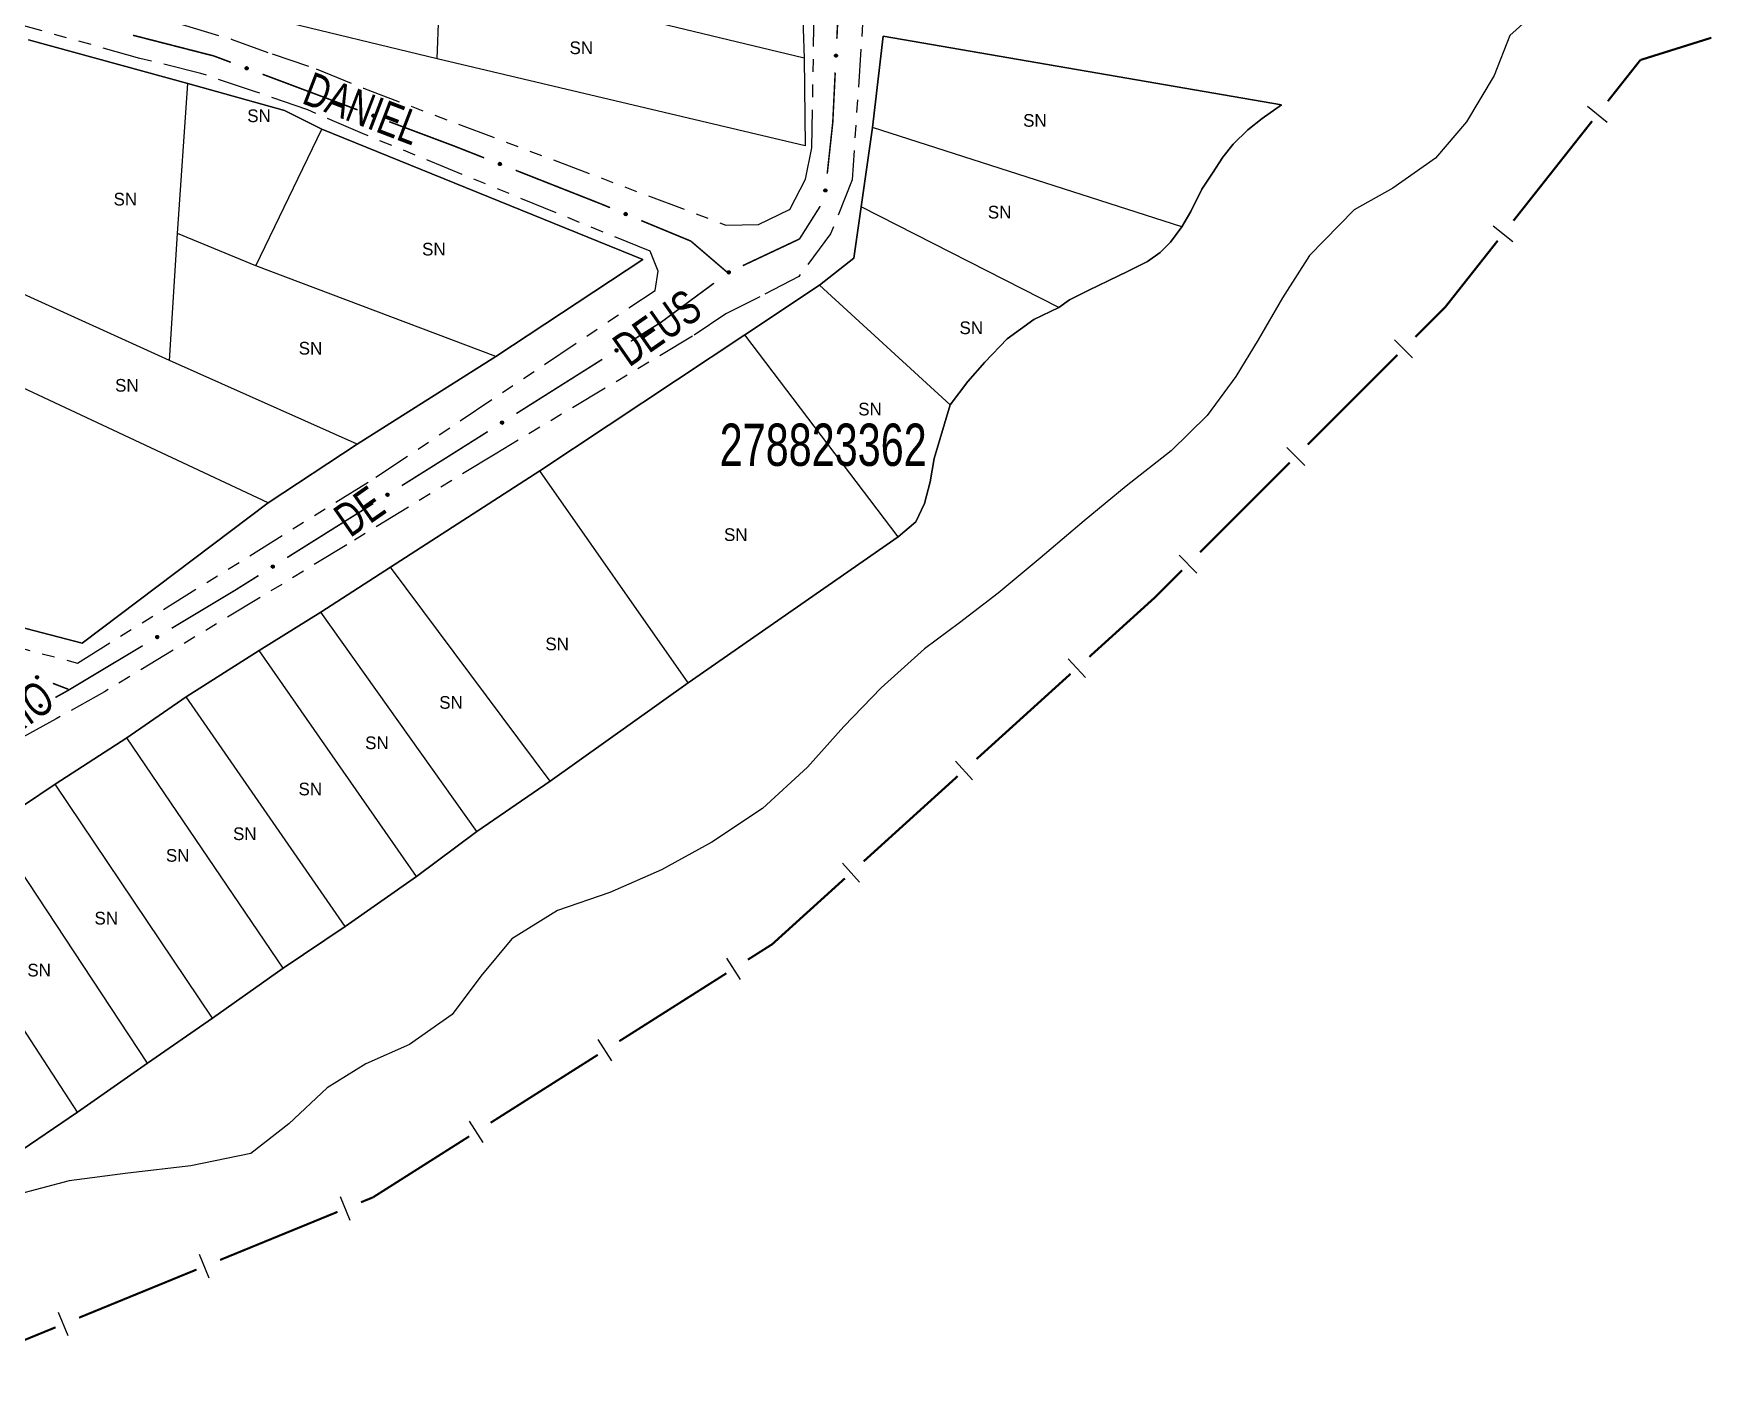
# Model space of a CAD drawing. Extents: x 205454 to 206599, y 4874260 to 4875179.
# Drawn here: x 206193.6 to 206392, y 4874532 to 4874690.7 of the extents above; entities that cross this region are included whole.
import ezdxf
from ezdxf.enums import TextEntityAlignment as Align

# ---------------------------------------------------------------- set-up
doc = ezdxf.new("R2010")
doc.units = 0
doc.header["$LTSCALE"] = 1.5
doc.header["$MEASUREMENT"] = 0
doc.linetypes.add('TRACO_25', pattern=[8, 3, -1, 1, -1, 1, -1])
for name, color, linetype in [('CD_MALHA_LOTES', 7, 'CONTINUOUS'), ('CD_TXT_QUADRA', 255, 'CONTINUOUS'), ('HD-CURSO-PERENE', 170, 'CONTINUOUS'), ('LM-LIM-SETORES-BAIRROS', 250, 'CONTINUOUS'), ('RU-QUADRA', 210, 'CONTINUOUS'), ('SV-EIXO-RUA-N-PAV', 6, 'CONTINUOUS'), ('SV-RUA-NAO-PAV', 7, 'CONTINUOUS'), ('SV-TXT-RUA-N-PAV', 7, 'CONTINUOUS'), ('Th_NmrPort', 7, 'CONTINUOUS')]:
    doc.layers.add(name, color=color, linetype=linetype)
doc.styles.add('ARIAL', font='ARIAL.SHX')

msp = doc.modelspace()

# ---------------------------------------------------------------- linework, layer by layer
at = {"layer": 'CD_MALHA_LOTES', "linetype": 'Continuous', "flags": 128}
for points in [[(206241.250338, 4874687.734197), (206241.640323, 4874698.173784)], [(206284.628623, 4874687.794195), (206241.640323, 4874698.173784)], [(206284.268637, 4874698.263781), (206284.628623, 4874687.794195)], [(206241.250338, 4874687.734197), (206221.691112, 4874692.47401)], [(206192.978279, 4874689.978943), (206211.789266, 4874684.808672)], [(206292.711533, 4874679.62332), (206293.992373, 4874690.391867)], [(206293.992373, 4874690.391867), (206341.051398, 4874682.279878)], [(206284.748618, 4874677.444604), (206241.250338, 4874687.734197)], [(206284.628623, 4874687.794195), (206284.748618, 4874677.444604)], [(206210.579202, 4874667.097743), (206211.789266, 4874684.808672)], [(206211.789266, 4874684.808672), (206223.229865, 4874681.618504), (206227.630096, 4874679.418389)], [(206341.051398, 4874682.279878), (206338.774349, 4874680.666968), (206337.066562, 4874679.338689), (206335.358774, 4874677.630902), (206334.125373, 4874676.112869), (206332.891971, 4874674.215327), (206331.658569, 4874672.317786), (206330.33029, 4874669.661228), (206329.286642, 4874667.858564)], [(206219.819687, 4874663.247541), (206227.630096, 4874679.418389)], [(206227.630096, 4874679.418389), (206265.582086, 4874664.017582)], [(206291.383254, 4874670.23049), (206292.711533, 4874679.62332)], [(206329.286642, 4874667.858564), (206292.711533, 4874679.62332)], [(206290.52936, 4874664.158358), (206291.383254, 4874670.23049)], [(206314.723012, 4874658.323418), (206291.383254, 4874670.23049)], [(206209.644153, 4874652.081956), (206210.579202, 4874667.097743)], [(206219.819687, 4874663.247541), (206210.579202, 4874667.097743)], [(206329.286642, 4874667.858564), (206327.958363, 4874666.055899), (206326.724961, 4874664.822498), (206325.206928, 4874663.77885), (206322.929879, 4874662.640325), (206320.557952, 4874661.5018), (206318.280902, 4874660.363275), (206316.003853, 4874659.224751), (206314.723012, 4874658.323418)], [(206248.201175, 4874652.521979), (206219.819687, 4874663.247541)], [(206265.582086, 4874664.017582), (206248.201175, 4874652.521979)], [(206286.449646, 4874660.979976), (206290.52936, 4874664.158358)], [(206277.626079, 4874655.097598), (206286.449646, 4874660.979976)], [(206301.914608, 4874646.843293), (206286.449646, 4874660.979976)], [(206209.644153, 4874652.081956), (206192.373248, 4874659.892365)], [(206314.723012, 4874658.323418), (206311.781823, 4874656.900262), (206308.65088, 4874654.623213), (206305.994322, 4874651.871778), (206304.001904, 4874649.594728), (206301.914608, 4874646.843293)], [(206253.384988, 4874639.015935), (206277.626079, 4874655.097598)], [(206295.747599, 4874631.236016), (206277.626079, 4874655.097598)], [(206248.201175, 4874652.521979), (206231.810315, 4874642.181437)], [(206221.304764, 4874635.251073), (206186.542942, 4874651.531927)], [(206231.810315, 4874642.181437), (206209.644153, 4874652.081956)], [(206301.914608, 4874646.843293), (206300.017067, 4874640.48653), (206299.542682, 4874637.735095), (206298.878542, 4874635.173414), (206297.834894, 4874632.991242), (206295.747599, 4874631.236016)], [(206231.810315, 4874642.181437), (206221.304764, 4874635.251073)], [(206235.737854, 4874627.630687), (206253.384988, 4874639.015935)], [(206270.937246, 4874613.96839), (206253.384988, 4874639.015935)], [(206221.304764, 4874635.251073), (206199.303611, 4874618.640202)], [(206199.303611, 4874618.640202), (206149.044118, 4874631.727467)], [(206295.747599, 4874631.236016), (206270.937246, 4874613.96839)], [(206227.530988, 4874622.317571), (206235.737854, 4874627.630687)], [(206254.61839, 4874602.345949), (206235.737854, 4874627.630687)], [(206220.225453, 4874617.763472), (206227.530988, 4874622.317571)], [(206245.937139, 4874596.368694), (206227.530988, 4874622.317571)], [(206211.59164, 4874612.308041), (206220.225453, 4874617.763472)], [(206238.821359, 4874591.055578), (206220.225453, 4874617.763472)], [(206270.937246, 4874613.96839), (206254.61839, 4874602.345949)], [(206204.570737, 4874607.46931), (206211.59164, 4874612.308041)], [(206230.3773, 4874585.1732), (206211.59164, 4874612.308041)], [(206196.126678, 4874601.966441), (206204.570737, 4874607.46931)], [(206223.071765, 4874580.239592), (206204.570737, 4874607.46931)], [(206188.583952, 4874596.937956), (206196.126678, 4874601.966441)], [(206214.722584, 4874574.309776), (206196.126678, 4874601.966441)], [(206254.61839, 4874602.345949), (206245.937139, 4874596.368694)], [(206207.037541, 4874568.99666), (206188.583952, 4874596.937956)], [(206245.937139, 4874596.368694), (206238.821359, 4874591.055578)], [(206198.735798, 4874563.209159), (206180.329647, 4874591.529963)], [(206238.821359, 4874591.055578), (206230.3773, 4874585.1732)], [(206230.3773, 4874585.1732), (206223.071765, 4874580.239592)], [(206223.071765, 4874580.239592), (206214.722584, 4874574.309776)], [(206214.722584, 4874574.309776), (206207.037541, 4874568.99666)], [(206207.037541, 4874568.99666), (206198.735798, 4874563.209159)], [(206198.735798, 4874563.209159), (206191.240509, 4874558.085797)]]:
    msp.add_lwpolyline(points, dxfattribs=at)
at = {"layer": 'HD-CURSO-PERENE', "linetype": 'Continuous'}
msp.add_polyline3d([(206372.965752, 4874694.941822, 2.554287), (206368.038081, 4874690.471686, 2.554287), (206366.195575, 4874685.770477, 2.554287), (206362.909363, 4874680.264907, 2.554287), (206359.246244, 4874675.971641, 2.554287), (206354.231668, 4874672.421188, 2.554287), (206349.666626, 4874669.876583, 2.554287), (206344.354581, 4874664.47128, 2.554287), (206341.189611, 4874659.48247, 2.554287), (206338.288577, 4874654.520851, 2.554287), (206335.654482, 4874650.185146, 2.554287), (206332.280632, 4874645.559353, 2.554287), (206328.037, 4874641.38829, 2.554287), (206322.691936, 4874637.229032, 2.554287), (206317.754893, 4874633.118329, 2.554287), (206312.548496, 4874628.685135, 2.554287), (206307.579386, 4874624.567025, 2.554287), (206302.988353, 4874621.040896, 2.554287), (206298.852565, 4874617.961657, 2.554287), (206293.746984, 4874613.366978, 2.554287), (206289.320609, 4874608.807998, 2.554287), (206285.041321, 4874603.998882, 2.554287), (206279.72298, 4874599.120614, 2.554287), (206273.71035, 4874595.12504, 2.554287), (206267.775034, 4874591.862575, 2.554287), (206261.674987, 4874589.19386, 2.554287), (206255.504654, 4874587.045346, 2.554287), (206250.102263, 4874583.677501, 2.554287), (206246.429408, 4874579.288607, 2.554287), (206243.041501, 4874574.766854, 2.554287), (206238.010817, 4874571.208707, 2.554287), (206232.835976, 4874568.930535, 2.554287), (206228.257682, 4874566.098757, 2.554287), (206223.748649, 4874561.82069, 2.554287), (206219.230171, 4874558.333176, 2.554287), (206212.138587, 4874556.879826, 2.554287), (206204.697991, 4874555.98362, 2.554287), (206197.776116, 4874555.078094, 2.554287), (206191.230049, 4874553.335514, 2.554287)], dxfattribs=at)
at = {"layer": 'LM-LIM-SETORES-BAIRROS', "const_width": 0.25}
for points in [[(206383.474354, 4874687.58837), (206391.865833, 4874690.220991)], [(206379.629305, 4874682.717975), (206383.347171, 4874687.427272)], [(206383.347171, 4874687.427272), (206383.474354, 4874687.58837)], [(206368.475708, 4874668.590086), (206377.770373, 4874680.363327)], [(206360.457992, 4874658.434312), (206366.616775, 4874666.235437)], [(206356.879483, 4874654.855803), (206360.415017, 4874658.391337)], [(206360.415017, 4874658.391337), (206360.457992, 4874658.434312)], [(206344.151561, 4874642.127881), (206354.758162, 4874652.734483)], [(206331.423639, 4874629.399959), (206342.03024, 4874640.00656)], [(206325.933449, 4874623.909769), (206329.302318, 4874627.278638)], [(206318.349431, 4874617.035744), (206325.75881, 4874623.75148)], [(206325.75881, 4874623.75148), (206325.933449, 4874623.909769)], [(206305.012549, 4874604.947421), (206316.126617, 4874615.021024)], [(206291.675666, 4874592.859097), (206302.789735, 4874602.9327)], [(206280.85974, 4874583.055726), (206289.452852, 4874590.844377)], [(206277.986396, 4874581.233606), (206280.519922, 4874582.840232)], [(206280.519922, 4874582.840232), (206280.85974, 4874583.055726)], [(206262.785242, 4874571.59385), (206275.45287, 4874579.62698)], [(206247.584087, 4874561.954093), (206260.251716, 4874569.987224)], [(206233.676197, 4874553.134456), (206245.050561, 4874560.347467)], [(206233.184449, 4874552.933087), (206233.676197, 4874553.134456)], [(206215.601553, 4874545.732963), (206229.482786, 4874551.417272)], [(206232.259033, 4874552.554133), (206233.184449, 4874552.933087)], [(206198.944074, 4874538.911792), (206212.825307, 4874544.596101)], [(206182.286594, 4874532.090621), (206196.167827, 4874537.77493)]]:
    msp.add_lwpolyline(points, dxfattribs=at)
at = {"layer": 'LM-LIM-SETORES-BAIRROS'}
for points in [[(206379.567341, 4874680.218743), (206377.212693, 4874682.077676)], [(206368.413744, 4874666.090854), (206366.059095, 4874667.949787)], [(206356.525929, 4874652.380929), (206354.404609, 4874654.50225)], [(206343.798007, 4874639.653007), (206341.676687, 4874641.774327)], [(206331.070085, 4874626.925085), (206328.948765, 4874629.046405)], [(206317.874916, 4874614.58119), (206315.860195, 4874616.804004)], [(206304.538033, 4874602.492867), (206302.523313, 4874604.715681)], [(206291.201151, 4874590.404544), (206289.18643, 4874592.627357)], [(206277.100692, 4874578.895759), (206275.494066, 4874581.429285)], [(206261.899537, 4874569.256003), (206260.292911, 4874571.789528)], [(206246.698383, 4874559.616246), (206245.091757, 4874562.149772)], [(206230.976633, 4874550.408102), (206229.839771, 4874553.184349)], [(206214.319153, 4874543.586931), (206213.182291, 4874546.363178)], [(206197.661673, 4874536.765761), (206196.524812, 4874539.542007)]]:
    msp.add_lwpolyline(points, dxfattribs=at)
at = {"layer": 'RU-QUADRA', "linetype": 'Continuous', "flags": 128}
for points in [[(206193.372231, 4874766.001102), (206203.481832, 4874762.851227), (206214.821383, 4874759.191371), (206223.341046, 4874756.491478), (206232.490684, 4874753.851583), (206242.2103, 4874750.911699), (206283.068684, 4874739.122165), (206283.008687, 4874731.442469), (206283.308675, 4874723.492783), (206283.668661, 4874713.473179), (206284.268637, 4874698.263781), (206284.628623, 4874687.794195), (206284.748618, 4874677.444604), (206241.250338, 4874687.734197), (206221.691112, 4874692.47401), (206207.411676, 4874695.773879), (206195.262157, 4874699.373737), (206176.152912, 4874705.10351)], [(206149.044118, 4874631.727467), (206199.303611, 4874618.640202), (206221.304764, 4874635.251073), (206231.810315, 4874642.181437), (206248.201175, 4874652.521979), (206265.582086, 4874664.017582), (206227.630096, 4874679.418389), (206223.229865, 4874681.618504), (206211.789266, 4874684.808672), (206192.978279, 4874689.978943)], [(206191.240509, 4874558.085797), (206198.735798, 4874563.209159), (206207.037541, 4874568.99666), (206214.722584, 4874574.309776), (206223.071765, 4874580.239592), (206230.3773, 4874585.1732), (206238.821359, 4874591.055578), (206245.937139, 4874596.368694), (206254.61839, 4874602.345949), (206270.937246, 4874613.96839), (206295.747599, 4874631.236016), (206297.834894, 4874632.991242), (206298.878542, 4874635.173414), (206299.542682, 4874637.735095), (206300.017067, 4874640.48653), (206301.914608, 4874646.843293), (206304.001904, 4874649.594728), (206305.994322, 4874651.871778), (206308.65088, 4874654.623213), (206311.781823, 4874656.900262), (206314.723012, 4874658.323418), (206316.003853, 4874659.224751), (206318.280902, 4874660.363275), (206320.557952, 4874661.5018), (206322.929879, 4874662.640325), (206325.206928, 4874663.77885), (206326.724961, 4874664.822498), (206327.958363, 4874666.055899), (206329.286642, 4874667.858564), (206330.33029, 4874669.661228), (206331.658569, 4874672.317786), (206332.891971, 4874674.215327), (206334.125373, 4874676.112869), (206335.358774, 4874677.630902), (206337.066562, 4874679.338689), (206338.774349, 4874680.666968), (206341.051398, 4874682.279878), (206293.992373, 4874690.391867), (206292.711533, 4874679.62332), (206291.383254, 4874670.23049), (206290.52936, 4874664.158358), (206286.449646, 4874660.979976), (206277.626079, 4874655.097598), (206253.384988, 4874639.015935), (206235.737854, 4874627.630687), (206227.530988, 4874622.317571), (206220.225453, 4874617.763472), (206211.59164, 4874612.308041), (206204.570737, 4874607.46931), (206196.126678, 4874601.966441), (206188.583952, 4874596.937956)]]:
    msp.add_lwpolyline(points, dxfattribs=at)
at = {"layer": 'SV-EIXO-RUA-N-PAV', "const_width": 0.18}
for points in [[(206288.505263, 4874690.106262), (206288.992489, 4874700.094386)], [(206214.878011, 4874688.065289), (206205.320587, 4874690.512519)], [(206215.003701, 4874688.018155), (206214.878011, 4874688.065289)], [(206216.876359, 4874687.315908), (206215.003701, 4874688.018155)], [(206288.021919, 4874680.197709), (206288.310373, 4874686.111013)], [(206231.857626, 4874681.697933), (206220.621676, 4874685.911415)], [(206243.397989, 4874677.370297), (206235.602943, 4874680.293439)], [(206287.368466, 4874674.153263), (206288.013357, 4874680.118505)], [(206288.013357, 4874680.118505), (206288.021919, 4874680.197709)], [(206244.02584, 4874677.122757), (206243.397989, 4874677.370297)], [(206246.816755, 4874676.022397), (206244.02584, 4874677.122757)], [(206260.546855, 4874670.609095), (206250.537975, 4874674.555249)], [(206260.769812, 4874670.516837), (206260.546855, 4874670.609095)], [(206261.693829, 4874670.134486), (206260.769812, 4874670.516837)], [(206284.088129, 4874666.429444), (206286.541981, 4874670.314709)], [(206271.241846, 4874666.183582), (206265.389896, 4874668.605078)], [(206271.748146, 4874665.749611), (206271.241846, 4874666.183582)], [(206277.388207, 4874663.276539), (206283.721938, 4874666.257119)], [(206283.721938, 4874666.257119), (206284.088129, 4874666.429444)], [(206275.544429, 4874662.495654), (206271.748146, 4874665.749611)], [(206267.738314, 4874656.594969), (206273.986374, 4874661.20892)], [(206264.158562, 4874654.335901), (206267.541297, 4874656.470638)], [(206267.541297, 4874656.470638), (206267.738314, 4874656.594969)], [(206250.627618, 4874645.796957), (206260.775826, 4874652.201165)], [(206242.414541, 4874640.613947), (206247.244883, 4874643.66222)], [(206237.087998, 4874637.271802), (206242.170381, 4874640.460748)], [(206242.170381, 4874640.460748), (206242.414541, 4874640.613947)], [(206223.534975, 4874628.767945), (206233.699742, 4874635.145838)], [(206217.33663, 4874624.878786), (206220.14672, 4874626.64198)], [(206209.891403, 4874620.41165), (206216.751346, 4874624.527616)], [(206216.751346, 4874624.527616), (206217.33663, 4874624.878786)], [(206197.667679, 4874613.077416), (206206.461431, 4874618.353667)], [(206195.838265, 4874613.90204), (206196.77194, 4874613.543918)], [(206196.144114, 4874612.227054), (206197.017311, 4874612.71442)], [(206196.77194, 4874613.543918), (206197.667679, 4874613.200347)], [(206197.017311, 4874612.71442), (206197.667679, 4874613.077416)]]:
    msp.add_lwpolyline(points, dxfattribs=at)
at = {"layer": 'SV-EIXO-RUA-N-PAV'}
for points in [[(206288.290868, 4874687.970491), (206288.257501, 4874688.006249), (206288.236135, 4874688.043805), (206288.227331, 4874688.080257), (206288.22795, 4874688.114497), (206288.232528, 4874688.149456), (206288.244921, 4874688.183683), (206288.267089, 4874688.218624), (206288.302725, 4874688.252348), (206288.342635, 4874688.271706), (206288.377911, 4874688.28225), (206288.413652, 4874688.28366), (206288.447538, 4874688.278643), (206288.482665, 4874688.264595), (206288.517856, 4874688.241784), (206288.550899, 4874688.20513), (206288.571593, 4874688.168168), (206288.579183, 4874688.132686), (206288.580373, 4874688.096745), (206288.575271, 4874688.061112), (206288.562913, 4874688.027584), (206288.539881, 4874687.992194), (206288.503272, 4874687.96006), (206288.466642, 4874687.938999), (206288.431276, 4874687.930913), (206288.395866, 4874687.930538), (206288.360747, 4874687.934704), (206288.325823, 4874687.945728), (206288.290868, 4874687.970491)], [(206218.844898, 4874686.46014), (206218.800665, 4874686.439273), (206218.758381, 4874686.430384), (206218.720981, 4874686.43312), (206218.688561, 4874686.444156), (206218.656667, 4874686.459182), (206218.627852, 4874686.481425), (206218.60134, 4874686.513197), (206218.580096, 4874686.557423), (206218.573837, 4874686.601336), (206218.574558, 4874686.638147), (206218.584119, 4874686.672614), (206218.599235, 4874686.703354), (206218.62333, 4874686.732521), (206218.65579, 4874686.759074), (206218.700777, 4874686.779359), (206218.74229, 4874686.78779), (206218.778396, 4874686.784193), (206218.812987, 4874686.774362), (206218.845365, 4874686.758631), (206218.873524, 4874686.736634), (206218.9002, 4874686.703903), (206218.919633, 4874686.659235), (206218.928515, 4874686.617927), (206218.925426, 4874686.58178), (206218.91498, 4874686.547943), (206218.900298, 4874686.51577), (206218.879144, 4874686.485874), (206218.844898, 4874686.46014)], [(206233.826165, 4874680.842165), (206233.781931, 4874680.821298), (206233.739648, 4874680.812409), (206233.702247, 4874680.815145), (206233.669828, 4874680.826181), (206233.637933, 4874680.841207), (206233.609119, 4874680.86345), (206233.582607, 4874680.895222), (206233.561363, 4874680.939447), (206233.555103, 4874680.983361), (206233.555824, 4874681.020172), (206233.565385, 4874681.054639), (206233.580501, 4874681.085379), (206233.604597, 4874681.114546), (206233.637057, 4874681.141099), (206233.682044, 4874681.161384), (206233.723557, 4874681.169815), (206233.759663, 4874681.166218), (206233.794254, 4874681.156387), (206233.826632, 4874681.140656), (206233.854791, 4874681.118658), (206233.881467, 4874681.085928), (206233.9009, 4874681.04126), (206233.909781, 4874680.999952), (206233.906693, 4874680.963805), (206233.896247, 4874680.929968), (206233.881565, 4874680.897795), (206233.860411, 4874680.867899), (206233.826165, 4874680.842165)], [(206248.770655, 4874675.133714), (206248.726078, 4874675.113592), (206248.683651, 4874675.105414), (206248.646302, 4874675.108777), (206248.614072, 4874675.120356), (206248.582434, 4874675.135915), (206248.553997, 4874675.158639), (206248.528022, 4874675.190851), (206248.507523, 4874675.235427), (206248.502001, 4874675.279439), (206248.50334, 4874675.316233), (206248.513478, 4874675.350535), (206248.529108, 4874675.381016), (206248.553689, 4874675.409775), (206248.58659, 4874675.435779), (206248.631912, 4874675.455307), (206248.673561, 4874675.46304), (206248.709601, 4874675.458838), (206248.744022, 4874675.448427), (206248.776131, 4874675.432156), (206248.803917, 4874675.409688), (206248.83004, 4874675.376515), (206248.848721, 4874675.331527), (206248.856908, 4874675.290076), (206248.853213, 4874675.253985), (206248.842201, 4874675.220329), (206248.826981, 4874675.188406), (206248.805329, 4874675.15887), (206248.770655, 4874675.133714)], [(206287.028616, 4874672.033832), (206286.997413, 4874672.071494), (206286.978297, 4874672.110243), (206286.971656, 4874672.147151), (206286.974291, 4874672.181296), (206286.980921, 4874672.215924), (206286.995309, 4874672.249361), (206287.019497, 4874672.282936), (206287.057058, 4874672.314501), (206287.098039, 4874672.331475), (206287.133875, 4874672.339922), (206287.169637, 4874672.339224), (206287.203168, 4874672.33222), (206287.237407, 4874672.316127), (206287.271192, 4874672.291281), (206287.302019, 4874672.252745), (206287.320499, 4874672.214628), (206287.325986, 4874672.17876), (206287.325057, 4874672.142812), (206287.317864, 4874672.107541), (206287.303552, 4874672.074799), (206287.278475, 4874672.040828), (206287.240037, 4874672.010906), (206287.20223, 4874671.99204), (206287.166449, 4874671.986051), (206287.131078, 4874671.987763), (206287.096266, 4874671.993991), (206287.062052, 4874672.007054), (206287.028616, 4874672.033832)], [(206263.632536, 4874669.213129), (206263.587628, 4874669.193758), (206263.54507, 4874669.186293), (206263.507782, 4874669.190283), (206263.475751, 4874669.202401), (206263.444379, 4874669.218489), (206263.416327, 4874669.241687), (206263.390896, 4874669.274331), (206263.371149, 4874669.319244), (206263.366367, 4874669.363343), (206263.368323, 4874669.400109), (206263.379035, 4874669.434236), (206263.395174, 4874669.464451), (206263.420235, 4874669.492793), (206263.453568, 4874669.518241), (206263.499211, 4874669.537006), (206263.540984, 4874669.544038), (206263.576948, 4874669.539232), (206263.611189, 4874669.528245), (206263.643021, 4874669.511437), (206263.670426, 4874669.488506), (206263.695989, 4874669.454899), (206263.713912, 4874669.409604), (206263.721402, 4874669.368021), (206263.717101, 4874669.331998), (206263.705526, 4874669.298531), (206263.689773, 4874669.266868), (206263.667627, 4874669.237699), (206263.632536, 4874669.213129)], [(206275.551949, 4874662.534078), (206275.567861, 4874662.580325), (206275.590994, 4874662.616819), (206275.619049, 4874662.641703), (206275.649574, 4874662.657228), (206275.682591, 4874662.669593), (206275.71863, 4874662.674716), (206275.759889, 4874662.671542), (206275.806393, 4874662.655905), (206275.84222, 4874662.629751), (206275.868087, 4874662.603551), (206275.886109, 4874662.572654), (206275.897584, 4874662.540378), (206275.901667, 4874662.502767), (206275.898042, 4874662.460986), (206275.881187, 4874662.414605), (206275.858263, 4874662.378983), (206275.830495, 4874662.355627), (206275.799318, 4874662.337706), (206275.765459, 4874662.325486), (206275.730053, 4874662.320661), (206275.687993, 4874662.324387), (206275.642435, 4874662.341629), (206275.606646, 4874662.364088), (206275.582906, 4874662.39152), (206275.565954, 4874662.422612), (206275.553148, 4874662.455577), (206275.54649, 4874662.49159), (206275.551949, 4874662.534078)], [(206262.286937, 4874653.284947), (206262.29705, 4874653.332798), (206262.315527, 4874653.371856), (206262.340313, 4874653.399997), (206262.368701, 4874653.419153), (206262.39995, 4874653.435479), (206262.435087, 4874653.444989), (206262.476423, 4874653.446905), (206262.524496, 4874653.437097), (206262.563263, 4874653.41554), (206262.592152, 4874653.392715), (206262.613831, 4874653.364265), (206262.629183, 4874653.333642), (206262.637854, 4874653.296817), (206262.639387, 4874653.254908), (206262.628355, 4874653.206808), (206262.609978, 4874653.168641), (206262.585289, 4874653.142051), (206262.556548, 4874653.120437), (206262.524446, 4874653.104152), (206262.489901, 4874653.095016), (206262.447702, 4874653.093548), (206262.400371, 4874653.105066), (206262.362095, 4874653.12296), (206262.335166, 4874653.14727), (206262.314524, 4874653.176044), (206262.297767, 4874653.207187), (206262.286738, 4874653.24211), (206262.286937, 4874653.284947)], [(206248.755994, 4874644.746002), (206248.766107, 4874644.793853), (206248.784584, 4874644.832911), (206248.80937, 4874644.861052), (206248.837758, 4874644.880208), (206248.869007, 4874644.896534), (206248.904144, 4874644.906044), (206248.94548, 4874644.90796), (206248.993553, 4874644.898152), (206249.03232, 4874644.876595), (206249.061209, 4874644.853771), (206249.082888, 4874644.82532), (206249.09824, 4874644.794697), (206249.106911, 4874644.757872), (206249.108444, 4874644.715963), (206249.097412, 4874644.667863), (206249.079035, 4874644.629696), (206249.054346, 4874644.603106), (206249.025605, 4874644.581493), (206248.993503, 4874644.565207), (206248.958958, 4874644.556071), (206248.916759, 4874644.554604), (206248.869428, 4874644.566121), (206248.831152, 4874644.584015), (206248.804222, 4874644.608325), (206248.783581, 4874644.637099), (206248.766824, 4874644.668242), (206248.755795, 4874644.703165), (206248.755994, 4874644.746002)], [(206235.213657, 4874636.2257), (206235.223894, 4874636.273525), (206235.242471, 4874636.312535), (206235.267331, 4874636.340612), (206235.295768, 4874636.359694), (206235.327059, 4874636.375939), (206235.362221, 4874636.385358), (206235.403562, 4874636.387167), (206235.451609, 4874636.377235), (206235.49032, 4874636.355577), (206235.51915, 4874636.332678), (206235.540755, 4874636.304171), (206235.556027, 4874636.273509), (206235.564603, 4874636.236661), (206235.566027, 4874636.194748), (206235.554871, 4874636.146677), (206235.536395, 4874636.108557), (206235.511637, 4874636.082032), (206235.482841, 4874636.060493), (206235.450696, 4874636.04429), (206235.416127, 4874636.035244), (206235.373925, 4874636.033886), (206235.326624, 4874636.045526), (206235.288394, 4874636.063519), (206235.261528, 4874636.087898), (206235.240961, 4874636.116726), (206235.224285, 4874636.147913), (206235.213346, 4874636.182864), (206235.213657, 4874636.2257)], [(206221.660634, 4874627.721843), (206221.670871, 4874627.769668), (206221.689449, 4874627.808678), (206221.714309, 4874627.836754), (206221.742745, 4874627.855837), (206221.774037, 4874627.872082), (206221.809198, 4874627.881501), (206221.850539, 4874627.88331), (206221.898586, 4874627.873377), (206221.937298, 4874627.85172), (206221.966128, 4874627.82882), (206221.987733, 4874627.800314), (206222.003005, 4874627.769652), (206222.011581, 4874627.732804), (206222.013005, 4874627.690891), (206222.001848, 4874627.64282), (206221.983373, 4874627.6047), (206221.958615, 4874627.578175), (206221.929818, 4874627.556636), (206221.897674, 4874627.540433), (206221.863105, 4874627.531387), (206221.820903, 4874627.530029), (206221.773602, 4874627.541669), (206221.735372, 4874627.559662), (206221.708506, 4874627.584041), (206221.687939, 4874627.612869), (206221.671263, 4874627.644055), (206221.660324, 4874627.679007), (206221.660634, 4874627.721843)], [(206207.996576, 4874619.403129), (206208.007764, 4874619.45074), (206208.027116, 4874619.489372), (206208.052531, 4874619.516947), (206208.081342, 4874619.535459), (206208.112951, 4874619.551077), (206208.148294, 4874619.559793), (206208.189662, 4874619.560777), (206208.237502, 4874619.549889), (206208.275774, 4874619.527464), (206208.304141, 4874619.503994), (206208.325174, 4874619.475062), (206208.339832, 4874619.444102), (206208.347671, 4874619.407091), (206208.348259, 4874619.365157), (206208.336146, 4874619.317318), (206208.316914, 4874619.279575), (206208.291632, 4874619.253548), (206208.262412, 4874619.232587), (206208.229951, 4874619.217029), (206208.195209, 4874619.208674), (206208.152988, 4874619.208157), (206208.105928, 4874619.220739), (206208.068065, 4874619.23949), (206208.04169, 4874619.2644), (206208.021702, 4874619.293632), (206208.005651, 4874619.325145), (206207.995411, 4874619.360307), (206207.996576, 4874619.403129)], [(206193.876187, 4874614.772518), (206193.920575, 4874614.793054), (206193.962924, 4874614.801627), (206194.000303, 4874614.79861), (206194.032639, 4874614.787332), (206194.06442, 4874614.772068), (206194.093067, 4874614.749609), (206194.119341, 4874614.71764), (206194.140254, 4874614.673257), (206194.146184, 4874614.629297), (206194.145188, 4874614.592493), (206194.135369, 4874614.558098), (206194.120023, 4874614.527473), (206194.09571, 4874614.498487), (206194.063052, 4874614.472178), (206194.017915, 4874614.452229), (206193.976339, 4874614.44411), (206193.940261, 4874614.447977), (206193.905746, 4874614.458067), (206193.873486, 4874614.474039), (206193.845492, 4874614.496247), (206193.819062, 4874614.529176), (206193.799963, 4874614.573988), (206193.791392, 4874614.615362), (206193.794751, 4874614.651485), (206193.80545, 4874614.685242), (206193.820372, 4874614.717305), (206193.841749, 4874614.747042), (206193.876187, 4874614.772518)], [(206194.218607, 4874611.278419), (206194.231283, 4874611.325656), (206194.251836, 4874611.363663), (206194.278102, 4874611.390428), (206194.30748, 4874611.408027), (206194.339563, 4874611.422647), (206194.375161, 4874611.430251), (206194.416541, 4874611.429938), (206194.464015, 4874611.417555), (206194.501565, 4874611.393942), (206194.529183, 4874611.369594), (206194.549299, 4874611.340018), (206194.562979, 4874611.308613), (206194.569654, 4874611.271374), (206194.568928, 4874611.229443), (206194.555322, 4874611.182007), (206194.534916, 4874611.144885), (206194.50883, 4874611.119663), (206194.478968, 4874611.099629), (206194.446035, 4874611.085096), (206194.411048, 4874611.077833), (206194.368831, 4874611.078641), (206194.32219, 4874611.092691), (206194.284932, 4874611.11262), (206194.259351, 4874611.138344), (206194.240289, 4874611.168188), (206194.225234, 4874611.200189), (206194.216101, 4874611.235655), (206194.218607, 4874611.278419)]]:
    msp.add_lwpolyline(points, close=True, dxfattribs=at)
for points in [[(206288.236135, 4874688.043805), (206288.232528, 4874688.149456)], [(206288.245229, 4874688.027605), (206288.239278, 4874688.157679)], [(206288.257501, 4874688.006249), (206288.244921, 4874688.183683)], [(206288.273484, 4874687.990707), (206288.256065, 4874688.193746)], [(206288.290868, 4874687.970491), (206288.267089, 4874688.218624)], [(206288.310183, 4874687.958862), (206288.286614, 4874688.231874)], [(206288.325823, 4874687.945728), (206288.302725, 4874688.252348)], [(206288.343657, 4874687.944934), (206288.322017, 4874688.25747)], [(206288.360747, 4874687.934704), (206288.342635, 4874688.271706)], [(206288.377397, 4874687.936457), (206288.35825, 4874688.272096)], [(206288.395866, 4874687.930538), (206288.377911, 4874688.28225)], [(206288.414129, 4874687.933299), (206288.398306, 4874688.281072)], [(206288.431276, 4874687.930913), (206288.413652, 4874688.28366)], [(206288.449897, 4874687.938385), (206288.430949, 4874688.278113)], [(206288.466642, 4874687.938999), (206288.447538, 4874688.278643)], [(206288.486063, 4874687.951648), (206288.465919, 4874688.266844)], [(206288.503272, 4874687.96006), (206288.482665, 4874688.264595)], [(206288.520236, 4874687.980037), (206288.500623, 4874688.250124)], [(206288.539881, 4874687.992194), (206288.517856, 4874688.241784)], [(206288.549289, 4874688.015505), (206288.534463, 4874688.215686)], [(206288.562913, 4874688.027584), (206288.550899, 4874688.20513)], [(206288.568669, 4874688.048714), (206288.561422, 4874688.180217)], [(206288.575271, 4874688.061112), (206288.571593, 4874688.168168)], [(206218.900298, 4874686.51577), (206218.573837, 4874686.601336)], [(206218.91498, 4874686.547943), (206218.574558, 4874686.638147)], [(206218.903708, 4874686.532161), (206218.578229, 4874686.616325)], [(206218.879144, 4874686.485874), (206218.580096, 4874686.557423)], [(206218.885342, 4874686.502615), (206218.581103, 4874686.577357)], [(206218.917922, 4874686.566178), (206218.581902, 4874686.65721)], [(206218.925426, 4874686.58178), (206218.584119, 4874686.672614)], [(206218.923991, 4874686.601792), (206218.594678, 4874686.687394)], [(206218.861865, 4874686.474986), (206218.594678, 4874686.535834)], [(206218.928515, 4874686.617927), (206218.599235, 4874686.703354)], [(206218.844898, 4874686.46014), (206218.60134, 4874686.513197)], [(206218.922394, 4874686.640281), (206218.616079, 4874686.717259)], [(206218.820342, 4874686.449753), (206218.621669, 4874686.495109)], [(206218.919633, 4874686.659235), (206218.62333, 4874686.732521)], [(206218.800665, 4874686.439273), (206218.627852, 4874686.481425)], [(206218.905784, 4874686.681485), (206218.64259, 4874686.745207)], [(206218.776583, 4874686.434102), (206218.650895, 4874686.468119)], [(206218.9002, 4874686.703903), (206218.65579, 4874686.759074)], [(206218.758381, 4874686.430384), (206218.656667, 4874686.459182)], [(206218.88087, 4874686.719974), (206218.68571, 4874686.766927)], [(206218.873524, 4874686.736634), (206218.700777, 4874686.779359)], [(206218.855158, 4874686.748561), (206218.727713, 4874686.78178)], [(206218.845365, 4874686.758631), (206218.74229, 4874686.78779)], [(206233.881565, 4874680.897795), (206233.555103, 4874680.983361)], [(206233.896247, 4874680.929968), (206233.555824, 4874681.020172)], [(206233.884975, 4874680.914185), (206233.559496, 4874680.99835)], [(206233.860411, 4874680.867899), (206233.561363, 4874680.939447)], [(206233.866609, 4874680.88464), (206233.56237, 4874680.959382)], [(206233.899189, 4874680.948203), (206233.563169, 4874681.039235)], [(206233.906693, 4874680.963805), (206233.565385, 4874681.054639)], [(206233.905257, 4874680.983817), (206233.575945, 4874681.069419)], [(206233.843132, 4874680.857011), (206233.575945, 4874680.917859)], [(206233.909781, 4874680.999952), (206233.580501, 4874681.085379)], [(206233.826165, 4874680.842165), (206233.582607, 4874680.895222)], [(206233.90366, 4874681.022306), (206233.597346, 4874681.099284)], [(206233.801609, 4874680.831778), (206233.602935, 4874680.877134)], [(206233.9009, 4874681.04126), (206233.604597, 4874681.114546)], [(206233.781931, 4874680.821298), (206233.609119, 4874680.86345)], [(206233.887051, 4874681.06351), (206233.623857, 4874681.127232)], [(206233.75785, 4874680.816126), (206233.632161, 4874680.850144)], [(206233.881467, 4874681.085928), (206233.637057, 4874681.141099)], [(206233.739648, 4874680.812409), (206233.637933, 4874680.841207)], [(206233.862137, 4874681.101999), (206233.666977, 4874681.148952)], [(206233.854791, 4874681.118658), (206233.682044, 4874681.161384)], [(206233.836425, 4874681.130586), (206233.70898, 4874681.163805)], [(206233.826632, 4874681.140656), (206233.723557, 4874681.169815)], [(206248.826981, 4874675.188406), (206248.502001, 4874675.279439)], [(206248.842201, 4874675.220329), (206248.50334, 4874675.316233)], [(206248.830666, 4874675.204738), (206248.506645, 4874675.294352)], [(206248.805329, 4874675.15887), (206248.507523, 4874675.235427)], [(206248.811806, 4874675.175505), (206248.508865, 4874675.255342)], [(206248.845448, 4874675.238512), (206248.511003, 4874675.33517)], [(206248.853213, 4874675.253985), (206248.513478, 4874675.350535)], [(206248.787869, 4874675.148273), (206248.521741, 4874675.213596)], [(206248.852114, 4874675.274019), (206248.524285, 4874675.365135)], [(206248.770655, 4874675.133714), (206248.528022, 4874675.190851)], [(206248.856908, 4874675.290076), (206248.529108, 4874675.381016)], [(206248.851163, 4874675.312529), (206248.546183, 4874675.394637)], [(206248.745928, 4874675.12374), (206248.548044, 4874675.172424)], [(206248.848721, 4874675.331527), (206248.553689, 4874675.409775)], [(206248.726078, 4874675.113592), (206248.553997, 4874675.158639)], [(206248.835247, 4874675.354006), (206248.57316, 4874675.422136)], [(206248.701913, 4874675.108826), (206248.576813, 4874675.144947)], [(206248.683651, 4874675.105414), (206248.582434, 4874675.135915)], [(206248.83004, 4874675.376515), (206248.58659, 4874675.435779)], [(206248.810983, 4874675.392908), (206248.616638, 4874675.44313)], [(206248.803917, 4874675.409688), (206248.631912, 4874675.455307)], [(206248.785754, 4874675.421923), (206248.658884, 4874675.457275)], [(206248.776131, 4874675.432156), (206248.673561, 4874675.46304)], [(206286.978297, 4874672.110243), (206286.980921, 4874672.215924)], [(206286.986421, 4874672.093536), (206286.988144, 4874672.223735)], [(206286.997413, 4874672.071494), (206286.995309, 4874672.249361)], [(206287.012453, 4874672.055038), (206287.007027, 4874672.25875)], [(206287.028616, 4874672.033832), (206287.019497, 4874672.282936)], [(206287.047212, 4874672.021086), (206287.039769, 4874672.295012)], [(206287.062052, 4874672.007054), (206287.057058, 4874672.314501)], [(206287.079808, 4874672.00521), (206287.076618, 4874672.318478)], [(206287.096266, 4874671.993991), (206287.098039, 4874672.331475)], [(206287.11299, 4874671.99476), (206287.11365, 4874672.330945)], [(206287.131078, 4874671.987763), (206287.133875, 4874672.339922)], [(206287.149472, 4874671.989443), (206287.154165, 4874672.337544)], [(206287.166449, 4874671.986051), (206287.169637, 4874672.339224)], [(206287.185477, 4874671.992413), (206287.186577, 4874672.332668)], [(206287.20223, 4874671.99204), (206287.203168, 4874672.33222)], [(206287.222362, 4874672.003523), (206287.220822, 4874672.319358)], [(206287.240037, 4874672.010906), (206287.237407, 4874672.316127)], [(206287.258148, 4874672.029849), (206287.254481, 4874672.300622)], [(206287.278475, 4874672.040828), (206287.271192, 4874672.291281)], [(206287.28924, 4874672.063544), (206287.286233, 4874672.26425)], [(206287.303552, 4874672.074799), (206287.302019, 4874672.252745)], [(206287.310543, 4874672.095553), (206287.311056, 4874672.227255)], [(206287.317864, 4874672.107541), (206287.320499, 4874672.214628)], [(206263.689773, 4874669.266868), (206263.366367, 4874669.363343)], [(206263.705526, 4874669.298531), (206263.368323, 4874669.400109)], [(206263.667627, 4874669.237699), (206263.371149, 4874669.319244)], [(206263.693731, 4874669.283135), (206263.371259, 4874669.378177)], [(206263.674383, 4874669.254223), (206263.372825, 4874669.339134)], [(206263.709078, 4874669.316656), (206263.376303, 4874669.418915)], [(206263.717101, 4874669.331998), (206263.379035, 4874669.434236)], [(206263.649992, 4874669.227397), (206263.384998, 4874669.297178)], [(206263.716339, 4874669.352047), (206263.390085, 4874669.448653)], [(206263.632536, 4874669.213129), (206263.390896, 4874669.274331)], [(206263.721402, 4874669.368021), (206263.395174, 4874669.464451)], [(206263.607646, 4874669.203572), (206263.410606, 4874669.255571)], [(206263.716034, 4874669.390568), (206263.412476, 4874669.477783)], [(206263.587628, 4874669.193758), (206263.416327, 4874669.241687)], [(206263.713912, 4874669.409604), (206263.420235, 4874669.492793)], [(206263.563386, 4874669.189398), (206263.43891, 4874669.227615)], [(206263.700817, 4874669.432306), (206263.43991, 4874669.504826)], [(206263.54507, 4874669.186293), (206263.444379, 4874669.218489)], [(206263.695989, 4874669.454899), (206263.453568, 4874669.518241)], [(206263.677209, 4874669.471609), (206263.483735, 4874669.525086)], [(206263.670426, 4874669.488506), (206263.499211, 4874669.537006)], [(206263.652471, 4874669.501043), (206263.526213, 4874669.538521)], [(206263.643021, 4874669.511437), (206263.540984, 4874669.544038)], [(206275.54649, 4874662.49159), (206275.806393, 4874662.655905)], [(206275.550746, 4874662.511565), (206275.780753, 4874662.660521)], [(206275.551949, 4874662.534078), (206275.759889, 4874662.671542)], [(206275.553148, 4874662.455577), (206275.84222, 4874662.629751)], [(206275.554159, 4874662.475469), (206275.819971, 4874662.641275)], [(206275.56164, 4874662.558917), (206275.732747, 4874662.669599)], [(206275.562511, 4874662.441698), (206275.849893, 4874662.616146)], [(206275.565954, 4874662.422612), (206275.868087, 4874662.603551)], [(206275.567861, 4874662.580325), (206275.71863, 4874662.674716)], [(206275.576964, 4874662.407782), (206275.87662, 4874662.58499)], [(206275.580958, 4874662.601185), (206275.693021, 4874662.667493)], [(206275.582906, 4874662.39152), (206275.886109, 4874662.572654)], [(206275.590994, 4874662.616819), (206275.682591, 4874662.669593)], [(206275.598243, 4874662.378586), (206275.889329, 4874662.554777)], [(206275.606646, 4874662.364088), (206275.897584, 4874662.540378)], [(206275.626931, 4874662.352876), (206275.895793, 4874662.518609)], [(206275.642435, 4874662.341629), (206275.901667, 4874662.502767)], [(206275.668037, 4874662.336027), (206275.897318, 4874662.480117)], [(206275.687993, 4874662.324387), (206275.898042, 4874662.460986)], [(206275.712993, 4874662.327021), (206275.882793, 4874662.434072)], [(206275.730053, 4874662.320661), (206275.881187, 4874662.414605)], [(206275.751412, 4874662.325496), (206275.864128, 4874662.39362)], [(206275.765459, 4874662.325486), (206275.858263, 4874662.378983)], [(206262.286738, 4874653.24211), (206262.524496, 4874653.437097)], [(206262.286937, 4874653.284947), (206262.476423, 4874653.446905)], [(206262.288508, 4874653.262456), (206262.498483, 4874653.438529)], [(206262.293505, 4874653.310788), (206262.449726, 4874653.441644)], [(206262.296328, 4874653.227053), (206262.539768, 4874653.424245)], [(206262.29705, 4874653.332798), (206262.435087, 4874653.444989)], [(206262.297767, 4874653.207187), (206262.563263, 4874653.41554)], [(206262.307487, 4874653.355109), (206262.410558, 4874653.434675)], [(206262.308764, 4874653.194563), (206262.572549, 4874653.402981)], [(206262.314524, 4874653.176044), (206262.592152, 4874653.392715)], [(206262.315527, 4874653.371856), (206262.39995, 4874653.435479)], [(206262.327272, 4874653.162678), (206262.602899, 4874653.375342)], [(206262.335166, 4874653.14727), (206262.613831, 4874653.364265)], [(206262.351976, 4874653.136316), (206262.619223, 4874653.346919)], [(206262.362095, 4874653.12296), (206262.629183, 4874653.333642)], [(206262.383603, 4874653.114324), (206262.630079, 4874653.311818)], [(206262.400371, 4874653.105066), (206262.637854, 4874653.296817)], [(206262.426467, 4874653.10265), (206262.636319, 4874653.273805)], [(206262.447702, 4874653.093548), (206262.639387, 4874653.254908)], [(206262.472189, 4874653.099233), (206262.627558, 4874653.226325)], [(206262.489901, 4874653.095016), (206262.628355, 4874653.206808)], [(206262.510504, 4874653.102437), (206262.614002, 4874653.183886)], [(206262.524446, 4874653.104152), (206262.609978, 4874653.168641)], [(206248.755795, 4874644.703165), (206248.993553, 4874644.898152)], [(206248.755994, 4874644.746002), (206248.94548, 4874644.90796)], [(206248.757565, 4874644.723511), (206248.96754, 4874644.899585)], [(206248.762562, 4874644.771843), (206248.918783, 4874644.902699)], [(206248.765385, 4874644.688108), (206249.008825, 4874644.8853)], [(206248.766107, 4874644.793853), (206248.904144, 4874644.906044)], [(206248.766824, 4874644.668242), (206249.03232, 4874644.876595)], [(206248.776544, 4874644.816164), (206248.879615, 4874644.895731)], [(206248.777821, 4874644.655618), (206249.041606, 4874644.864036)], [(206248.783581, 4874644.637099), (206249.061209, 4874644.853771)], [(206248.784584, 4874644.832911), (206248.869007, 4874644.896534)], [(206248.796329, 4874644.623733), (206249.071956, 4874644.836397)], [(206248.804222, 4874644.608325), (206249.082888, 4874644.82532)], [(206248.821032, 4874644.597372), (206249.088279, 4874644.807974)], [(206248.831152, 4874644.584015), (206249.09824, 4874644.794697)], [(206248.85266, 4874644.575379), (206249.099136, 4874644.772874)], [(206248.869428, 4874644.566121), (206249.106911, 4874644.757872)], [(206248.895524, 4874644.563705), (206249.105376, 4874644.73486)], [(206248.916759, 4874644.554604), (206249.108444, 4874644.715963)], [(206248.941245, 4874644.560288), (206249.096615, 4874644.68738)], [(206248.958958, 4874644.556071), (206249.097412, 4874644.667863)], [(206248.979561, 4874644.563492), (206249.083059, 4874644.644941)], [(206248.993503, 4874644.565207), (206249.079035, 4874644.629696)], [(206235.213346, 4874636.182864), (206235.451609, 4874636.377235)], [(206235.213657, 4874636.2257), (206235.403562, 4874636.387167)], [(206235.215169, 4874636.203205), (206235.4256, 4874636.378734)], [(206235.220291, 4874636.251524), (206235.376851, 4874636.381975)], [(206235.222898, 4874636.167782), (206235.466847, 4874636.364343)], [(206235.223894, 4874636.273525), (206235.362221, 4874636.385358)], [(206235.224285, 4874636.147913), (206235.49032, 4874636.355577)], [(206235.234388, 4874636.295808), (206235.337665, 4874636.375108)], [(206235.235249, 4874636.13526), (206235.499573, 4874636.342994)], [(206235.240961, 4874636.116726), (206235.51915, 4874636.332678)], [(206235.242471, 4874636.312535), (206235.327059, 4874636.375939)], [(206235.253675, 4874636.103327), (206235.529852, 4874636.315276)], [(206235.261528, 4874636.087898), (206235.540755, 4874636.304171)], [(206235.27831, 4874636.076902), (206235.546101, 4874636.286811)], [(206235.288394, 4874636.063519), (206235.556027, 4874636.273509)], [(206235.30988, 4874636.054828), (206235.556867, 4874636.251683)], [(206235.326624, 4874636.045526), (206235.564603, 4874636.236661)], [(206235.352714, 4874636.043043), (206235.563008, 4874636.213653)], [(206235.373925, 4874636.033886), (206235.566027, 4874636.194748)], [(206235.398426, 4874636.039507), (206235.554124, 4874636.166196)], [(206235.416127, 4874636.035244), (206235.554871, 4874636.146677)], [(206235.43675, 4874636.042612), (206235.540458, 4874636.123793)], [(206235.450696, 4874636.04429), (206235.536395, 4874636.108557)], [(206221.660324, 4874627.679007), (206221.898586, 4874627.873377)], [(206221.660634, 4874627.721843), (206221.850539, 4874627.88331)], [(206221.662147, 4874627.699348), (206221.872577, 4874627.874877)], [(206221.667269, 4874627.747667), (206221.823828, 4874627.878118)], [(206221.669875, 4874627.663925), (206221.913825, 4874627.860486)], [(206221.670871, 4874627.769668), (206221.809198, 4874627.881501)], [(206221.671263, 4874627.644055), (206221.937298, 4874627.85172)], [(206221.681366, 4874627.791951), (206221.784643, 4874627.871251)], [(206221.682227, 4874627.631403), (206221.946551, 4874627.839137)], [(206221.687939, 4874627.612869), (206221.966128, 4874627.82882)], [(206221.689449, 4874627.808678), (206221.774037, 4874627.872082)], [(206221.700652, 4874627.59947), (206221.976829, 4874627.811419)], [(206221.708506, 4874627.584041), (206221.987733, 4874627.800314)], [(206221.725287, 4874627.573045), (206221.993079, 4874627.782954)], [(206221.735372, 4874627.559662), (206222.003005, 4874627.769652)], [(206221.756858, 4874627.55097), (206222.003844, 4874627.747825)], [(206221.773602, 4874627.541669), (206222.011581, 4874627.732804)], [(206221.799692, 4874627.539185), (206222.009986, 4874627.709796)], [(206221.820903, 4874627.530029), (206222.013005, 4874627.690891)], [(206221.845404, 4874627.53565), (206222.001102, 4874627.662339)], [(206221.863105, 4874627.531387), (206222.001848, 4874627.64282)], [(206221.883728, 4874627.538755), (206221.987436, 4874627.619935)], [(206221.897674, 4874627.540433), (206221.983373, 4874627.6047)], [(206207.995411, 4874619.360307), (206208.237502, 4874619.549889)], [(206207.996576, 4874619.403129), (206208.189662, 4874619.560777)], [(206207.99764, 4874619.380609), (206208.211528, 4874619.551907)], [(206208.003724, 4874619.428816), (206208.162853, 4874619.556119)], [(206208.00466, 4874619.345039), (206208.25248, 4874619.536696)], [(206208.005651, 4874619.325145), (206208.275774, 4874619.527464)], [(206208.007764, 4874619.45074), (206208.148294, 4874619.559793)], [(206208.016361, 4874619.312277), (206208.284774, 4874619.514699)], [(206208.018701, 4874619.47281), (206208.123539, 4874619.550035)], [(206208.021702, 4874619.293632), (206208.304141, 4874619.503994)], [(206208.027116, 4874619.489372), (206208.112951, 4874619.551077)], [(206208.034146, 4874619.279983), (206208.314494, 4874619.486383)], [(206208.04169, 4874619.2644), (206208.325174, 4874619.475062)], [(206208.058249, 4874619.253071), (206208.330173, 4874619.457599)], [(206208.068065, 4874619.23949), (206208.339832, 4874619.444102)], [(206208.089373, 4874619.230372), (206208.340236, 4874619.422263)], [(206208.105928, 4874619.220739), (206208.347671, 4874619.407091)], [(206208.131963, 4874619.217735), (206208.345618, 4874619.384119)], [(206208.152988, 4874619.208157), (206208.348259, 4874619.365157)], [(206208.177596, 4874619.213289), (206208.335789, 4874619.336848)], [(206208.195209, 4874619.208674), (206208.336146, 4874619.317318)], [(206208.215974, 4874619.215629), (206208.32128, 4874619.294726)], [(206208.229951, 4874619.217029), (206208.316914, 4874619.279575)], [(206193.791392, 4874614.615362), (206194.120023, 4874614.527473)], [(206193.794751, 4874614.651485), (206194.135369, 4874614.558098)], [(206193.796036, 4874614.631462), (206194.124699, 4874614.543398)], [(206193.797345, 4874614.592963), (206194.103075, 4874614.513694)], [(206193.802372, 4874614.66703), (206194.137701, 4874614.573486)], [(206193.80545, 4874614.685242), (206194.145188, 4874614.592493)], [(206193.81684, 4874614.70094), (206194.14168, 4874614.614342)], [(206193.820372, 4874614.717305), (206194.146184, 4874614.629297)], [(206193.835426, 4874614.730347), (206194.139097, 4874614.65333)], [(206193.841749, 4874614.747042), (206194.140254, 4874614.673257)], [(206193.859109, 4874614.7578), (206194.125833, 4874614.694954)], [(206193.876187, 4874614.772518), (206194.119341, 4874614.71764)], [(206193.90082, 4874614.782722), (206194.099148, 4874614.73588)], [(206193.920575, 4874614.793054), (206194.093067, 4874614.749609)], [(206193.944695, 4874614.798045), (206194.070125, 4874614.763088)], [(206193.962924, 4874614.801627), (206194.06442, 4874614.772068)], [(206193.799963, 4874614.573988), (206194.09571, 4874614.498487)], [(206193.813646, 4874614.551636), (206194.076356, 4874614.485945)], [(206193.819062, 4874614.529176), (206194.063052, 4874614.472178)], [(206193.838271, 4874614.512961), (206194.033074, 4874614.464548)], [(206193.845492, 4874614.496247), (206194.017915, 4874614.452229)], [(206193.863769, 4874614.484182), (206193.990961, 4874614.450011)], [(206193.873486, 4874614.474039), (206193.976339, 4874614.44411)], [(206194.216101, 4874611.235655), (206194.464015, 4874611.417555)], [(206194.218607, 4874611.278419), (206194.416541, 4874611.429938)], [(206194.218965, 4874611.255876), (206194.438117, 4874611.420386)], [(206194.224867, 4874611.220104), (206194.478573, 4874611.403899)], [(206194.225234, 4874611.200189), (206194.501565, 4874611.393942)], [(206194.226557, 4874611.303869), (206194.389598, 4874611.426122)], [(206194.231283, 4874611.325656), (206194.375161, 4874611.430251)], [(206194.235535, 4874611.186991), (206194.510161, 4874611.380901)], [(206194.240289, 4874611.168188), (206194.529183, 4874611.369594)], [(206194.242906, 4874611.347372), (206194.350113, 4874611.421273)], [(206194.251836, 4874611.363663), (206194.339563, 4874611.422647)], [(206194.252299, 4874611.154156), (206194.538979, 4874611.351667)], [(206194.259351, 4874611.138344), (206194.549299, 4874611.340018)], [(206194.275547, 4874611.126502), (206194.553748, 4874611.322406)], [(206194.284932, 4874611.11262), (206194.562979, 4874611.308613)], [(206194.305944, 4874611.102838), (206194.562698, 4874611.286772)], [(206194.32219, 4874611.092691), (206194.569654, 4874611.271374)], [(206194.348118, 4874611.088873), (206194.566882, 4874611.248478)], [(206194.368831, 4874611.078641), (206194.568928, 4874611.229443)], [(206194.393589, 4874611.082998), (206194.555577, 4874611.201539)], [(206194.411048, 4874611.077833), (206194.555322, 4874611.182007)], [(206194.432021, 4874611.084134), (206194.539755, 4874611.159892)], [(206194.446035, 4874611.085096), (206194.534916, 4874611.144885)]]:
    msp.add_lwpolyline(points, dxfattribs=at)
at = {"layer": 'SV-RUA-NAO-PAV', "linetype": 'TRACO_25'}
for points in [[(206303.701415, 4874804.796089, 6.390119), (206308.598845, 4874784.557325, 6.329233), (206309.800286, 4874776.073054, 6.291179), (206310.070811, 4874769.497636, 6.222682), (206309.383037, 4874764.20884, 6.146574), (206308.277944, 4874759.670023, 6.047634), (206306.507188, 4874753.658204, 5.674706), (206295.219629, 4874721.479264, 4.44937), (206293.50188, 4874714.875701, 4.190604), (206292.15884, 4874700.848581, 4.129718), (206290.30674, 4874673.434017, 4.129718), (206287.762404, 4874667.02893, 4.129718), (206283.997592, 4874661.979044, 4.137329), (206279.387743, 4874659.602901, 4.137329), (206275.382862, 4874657.56717, 4.114496), (206271.430841, 4874654.931714, 4.068831), (206248.104701, 4874641.012157, 4.000335), (206230.592562, 4874630.269424, 3.840508), (206201.934244, 4874612.89294, 3.733958), (206196.216008, 4874609.714395, 3.673071), (206190.845026, 4874606.753152, 3.65785)], [(206177.397162, 4874700.922593, 4.396095), (206211.109001, 4874691.774365, 4.403706), (206217.016348, 4874690.031575, 4.380874), (206221.782361, 4874688.301308, 4.319987), (206226.955225, 4874686.555747, 4.213437), (206232.564738, 4874684.243485, 4.144939), (206275.384181, 4874668.081633, 4.076442), (206279.225063, 4874668.140362, 4.038389), (206282.906191, 4874669.934416, 4.023167), (206282.961907, 4874669.925432, 4.023167), (206284.807414, 4874673.484923, 4.023167), (206285.538017, 4874677.192184, 4.023167), (206285.89018, 4874696.386571, 4.030778), (206286.657247, 4874716.004622, 4.213437), (206287.367647, 4874742.106426, 4.845131), (206233.352196, 4874758.045722, 4.875574), (206177.121523, 4874774.225576, 5.157173)], [(206044.046579, 4874652.015497, 4.099275), (206089.573113, 4874642.862566, 3.992724), (206116.832233, 4874636.624557, 4.198215), (206153.981252, 4874628.157053, 4.190604), (206198.73977, 4874616.303475, 3.46758), (206234.020078, 4874638.255376, 3.680682), (206267.020063, 4874660.360019, 3.947059), (206267.381155, 4874662.63686, 3.947059), (206266.426224, 4874664.977264, 3.947059), (206232.434709, 4874678.896765, 4.076442), (206225.96398, 4874681.695538, 4.114496), (206219.681191, 4874683.860224, 4.213437), (206213.334267, 4874686.010095, 4.289544), (206206.134253, 4874687.784094, 4.289544), (206172.515176, 4874697.202101, 4.358041), (206146.192317, 4874704.868331, 4.281933), (206109.673452, 4874714.178765, 4.479814), (206060.55555, 4874725.559796, 4.396095), (206054.077573, 4874727.528397, 4.403706)]]:
    msp.add_polyline3d(points, dxfattribs=at)

# ---------------------------------------------------------------- texts
at = {"layer": 'CD_TXT_QUADRA', "style": 'ARIAL', "width": 0.7}
msp.add_text('278823362', height=5, dxfattribs=at).set_placement((206274.655611, 4874639.604982))
at = {"layer": 'SV-TXT-RUA-N-PAV', "style": 'ARIAL', "width": 0.7}
for s, rotation, p in [('DANIEL', 339, (206225.126627, 4874682.525655)), ('DEUS', 35, (206263.957973, 4874651.204145)), ('DE', 35, (206230.987962, 4874631.055805)), ('RIO', 35, (206190.691282, 4874607.244131))]:
    msp.add_text(s, height=4, rotation=rotation, dxfattribs=at).set_placement(p)
at = {"layer": 'Th_NmrPort', "color": 1}
for p in [(206256.904125, 4874689.03542), (206218.818597, 4874680.997741), (206310.519558, 4874680.448843), (206203.017717, 4874671.140437), (206306.348919, 4874669.602571), (206239.480585, 4874665.231624), (206302.996343, 4874655.934014), (206224.902031, 4874653.516714), (206203.195632, 4874649.13104), (206291.034467, 4874646.322921), (206275.167106, 4874631.479261), (206254.053279, 4874618.555039), (206241.512946, 4874611.64506), (206232.750307, 4874606.869858), (206224.877809, 4874601.408053), (206217.138872, 4874596.121001), (206209.205191, 4874593.561749), (206200.75966, 4874586.139919), (206192.82598, 4874579.997715)]:
    msp.add_text('SN', height=1.5, dxfattribs=at).set_placement(p, align=Align.MIDDLE_LEFT)

doc.saveas('drawing.dxf')
